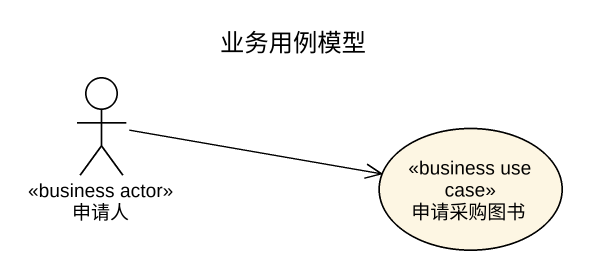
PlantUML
@startuml
title 业务用例模型
actor 申请人 <<business actor>>
usecase 申请采购图书 <<business use case>>
申请人 -right-> 申请采购图书
@enduml
